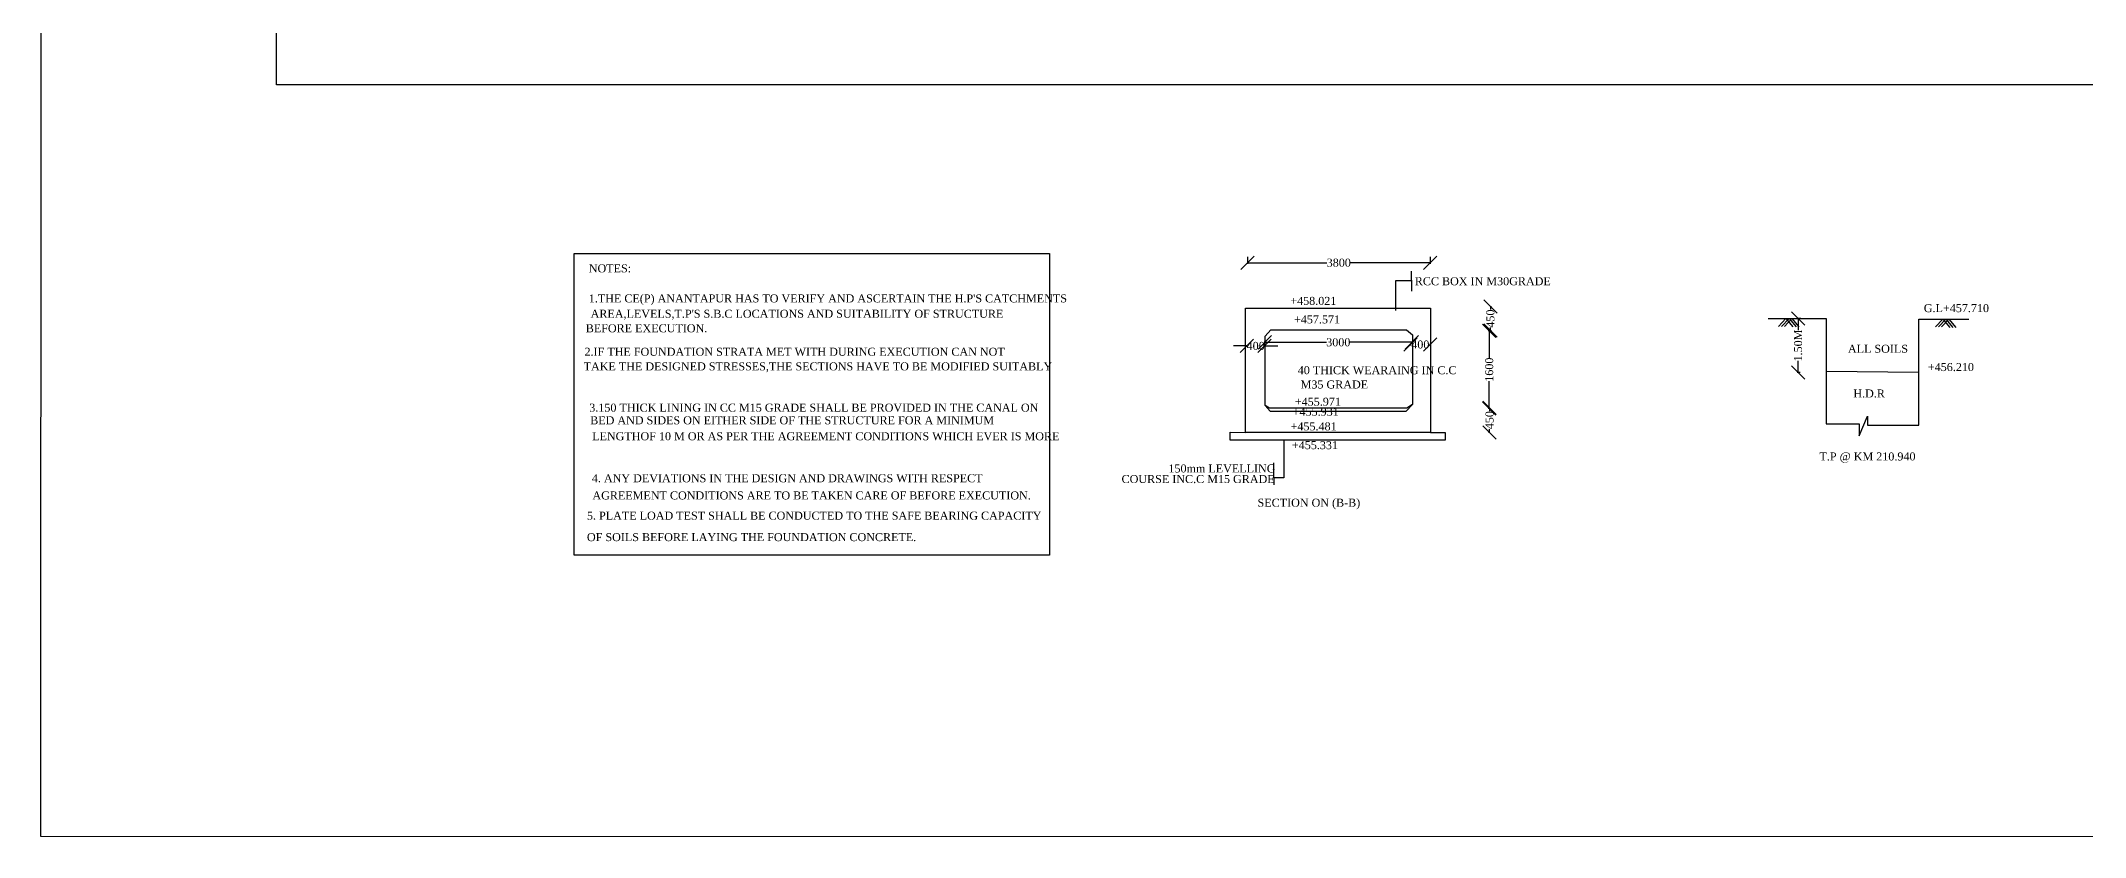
# Model space of a CAD drawing. Header units: metres. Extents: x 373 to 1010, y -4 to 431.
# Drawn here: x 373 to 756.2, y -3.7 to 145.5 of the extents above; entities that cross this region are included whole.
import ezdxf

# ---------------------------------------------------------------- set-up
doc = ezdxf.new("R2010")
doc.units = ezdxf.units.M
doc.header["$MEASUREMENT"] = 0
for name, color, linetype in [('DIMENSIONS', 255, 'Continuous'), ('DRAWING', 2, 'Continuous'), ('TEXT', 255, 'Continuous')]:
    doc.layers.add(name, color=color, linetype=linetype)
doc.styles.get("Standard").update_dxf_attribs({"font": 'times.ttf', "height": 1.5})
doc.dimstyles.get("Standard").update_dxf_attribs({"dimtxt": 1, "dimasz": 2.5, "dimexe": 0.18, "dimexo": 0.0625, "dimgap": 0.09, "dimtad": 0, "dimdec": 4, "dimzin": 0, "dimdsep": 46, "dimtxsty": 'Standard', "dimblk": 'OBLIQUE', "dimcen": 0, "dimadec": 0, "dimazin": 0, "dimtfac": 1, "dimtdec": 4, "dimtix": 1, "dimtofl": 0, "dimtmove": 2, "dimatfit": 0, "dimfxl": 1, "dimtolj": 1, "dimtzin": 0, "dimarcsym": 1})
picture_1 = doc.add_image_def('image1.jpg', size_in_pixel=(7220, 4926))

# ---------------------------------------------------------------- blocks, each defined once
blk = doc.blocks.new('_Oblique')
at = {"color": 0, "linetype": 'ByBlock', "lineweight": -2}
blk.add_line((-0.5, -0.5), (0.5, 0.5), dxfattribs=at)
blk = doc.blocks.new('*D44')
at = {"layer": 'Defpoints', "color": 0, "transparency": 16777216}
for p in [(599.18, 105.11), (633.39, 105.11), (633.39, 103.94)]:
    blk.add_point(p, dxfattribs=at)
at = {"layer": 'DIMENSIONS', "color": 0, "lineweight": -2, "transparency": 16777216}
for p, q in [((599.18, 105.04), (599.18, 103.76)), ((599.18, 103.94), (614.06, 103.94)), ((633.39, 103.94), (618.5, 103.94)), ((633.39, 105.04), (633.39, 103.76))]:
    blk.add_line(p, q, dxfattribs=at)
at = {"layer": 'DIMENSIONS', "color": 0, "lineweight": -2, "transparency": 16777216, "xscale": 2.5, "yscale": 2.5, "zscale": 2.5, "rotation": 180}
blk.add_blockref('_Oblique', (599.18, 103.94), dxfattribs=at)
at = {"layer": 'DIMENSIONS', "color": 0, "lineweight": -2, "transparency": 16777216, "xscale": 2.5, "yscale": 2.5, "zscale": 2.5}
blk.add_blockref('_Oblique', (633.39, 103.94), dxfattribs=at)
at = {"layer": 'DIMENSIONS', "color": 0, "transparency": 16777216, "insert": (616.28, 103.94), "char_height": 1.5, "attachment_point": 5}
blk.add_mtext('\\A1;3800', dxfattribs=at)
blk = doc.blocks.new('*D45')
at = {"layer": 'Defpoints', "color": 0, "transparency": 16777216}
for p in [(599.05, 88.47), (602.34, 88.47), (602.34, 88.34)]:
    blk.add_point(p, dxfattribs=at)
at = {"layer": 'DIMENSIONS', "color": 0, "lineweight": -2, "transparency": 16777216}
for p, q in [((599.05, 88.34), (596.55, 88.34)), ((599.05, 88.41), (599.05, 88.16)), ((602.34, 88.41), (602.34, 88.16)), ((602.34, 88.34), (604.84, 88.34))]:
    blk.add_line(p, q, dxfattribs=at)
at = {"layer": 'DIMENSIONS', "color": 0, "lineweight": -2, "transparency": 16777216, "xscale": 2.5, "yscale": 2.5, "zscale": 2.5}
blk.add_blockref('_Oblique', (599.05, 88.34), dxfattribs=at)
at = {"layer": 'DIMENSIONS', "color": 0, "lineweight": -2, "transparency": 16777216, "xscale": 2.5, "yscale": 2.5, "zscale": 2.5, "rotation": 180}
blk.add_blockref('_Oblique', (602.34, 88.34), dxfattribs=at)
at = {"layer": 'DIMENSIONS', "color": 0, "transparency": 16777216, "insert": (600.7, 88.34), "char_height": 1.5, "attachment_point": 5}
blk.add_mtext('\\A1;400', dxfattribs=at)
blk = doc.blocks.new('*D46')
at = {"layer": 'Defpoints', "color": 0, "transparency": 16777216}
for p in [(629.75, 88.75), (633.39, 88.75), (633.39, 88.61)]:
    blk.add_point(p, dxfattribs=at)
at = {"layer": 'DIMENSIONS', "color": 0, "lineweight": -2, "transparency": 16777216}
for p, q in [((629.75, 88.69), (629.75, 88.43)), ((629.75, 88.61), (629.87, 88.61)), ((633.39, 88.61), (633.26, 88.61)), ((633.39, 88.69), (633.39, 88.43))]:
    blk.add_line(p, q, dxfattribs=at)
at = {"layer": 'DIMENSIONS', "color": 0, "lineweight": -2, "transparency": 16777216, "xscale": 2.5, "yscale": 2.5, "zscale": 2.5, "rotation": 180}
blk.add_blockref('_Oblique', (629.75, 88.61), dxfattribs=at)
at = {"layer": 'DIMENSIONS', "color": 0, "lineweight": -2, "transparency": 16777216, "xscale": 2.5, "yscale": 2.5, "zscale": 2.5}
blk.add_blockref('_Oblique', (633.39, 88.61), dxfattribs=at)
at = {"layer": 'DIMENSIONS', "color": 0, "transparency": 16777216, "insert": (631.57, 88.61), "char_height": 1.5, "attachment_point": 5}
blk.add_mtext('\\A1;400', dxfattribs=at)
blk = doc.blocks.new('*D47')
at = {"layer": 'Defpoints', "color": 0, "transparency": 16777216}
for p in [(602.41, 88.41), (629.96, 89.02), (629.96, 88.83)]:
    blk.add_point(p, dxfattribs=at)
at = {"layer": 'DIMENSIONS', "color": 0, "lineweight": -2, "transparency": 16777216}
for p, q in [((602.41, 88.47), (602.41, 89.2)), ((602.41, 89.02), (613.97, 89.02)), ((629.96, 89.02), (618.41, 89.02)), ((629.96, 88.89), (629.96, 89.2))]:
    blk.add_line(p, q, dxfattribs=at)
at = {"layer": 'DIMENSIONS', "color": 0, "lineweight": -2, "transparency": 16777216, "xscale": 2.5, "yscale": 2.5, "zscale": 2.5, "rotation": 180}
blk.add_blockref('_Oblique', (602.41, 89.02), dxfattribs=at)
at = {"layer": 'DIMENSIONS', "color": 0, "lineweight": -2, "transparency": 16777216, "xscale": 2.5, "yscale": 2.5, "zscale": 2.5}
blk.add_blockref('_Oblique', (629.96, 89.02), dxfattribs=at)
at = {"layer": 'DIMENSIONS', "color": 0, "transparency": 16777216, "insert": (616.19, 89.02), "char_height": 1.5, "attachment_point": 5}
blk.add_mtext('\\A1;3000', dxfattribs=at)
blk = doc.blocks.new('*D52')
at = {"layer": 'Defpoints', "color": 0, "transparency": 16777216}
for p in [(702.99, 93.46), (702.4, 83.38), (702.81, 83.38)]:
    blk.add_point(p, dxfattribs=at)
at = {"layer": 'DRAWING', "color": 0, "lineweight": -2, "transparency": 16777216}
for p, q in [((702.93, 93.46), (702.22, 93.46)), ((702.4, 93.46), (702.4, 91.28)), ((702.4, 83.38), (702.4, 85.56)), ((702.75, 83.38), (702.22, 83.38))]:
    blk.add_line(p, q, dxfattribs=at)
at = {"layer": 'DRAWING', "color": 0, "lineweight": -2, "transparency": 16777216, "xscale": 2.5, "yscale": 2.5, "zscale": 2.5}
for p, rotation in [((702.4, 93.46), 90), ((702.4, 83.38), 270)]:
    blk.add_blockref('_Oblique', p, dxfattribs=dict(at, rotation=rotation))
at = {"layer": 'DRAWING', "color": 0, "transparency": 16777216, "insert": (702.4, 88.42), "char_height": 1.5, "attachment_point": 5, "rotation": 90}
blk.add_mtext('\\A1;1.50M', dxfattribs=at)
blk = doc.blocks.new('*D57')
at = {"layer": 'Defpoints', "color": 0, "transparency": 16777216}
for p in [(644.6, 95.72), (644.6, 91.22), (644.71, 91.22)]:
    blk.add_point(p, dxfattribs=at)
at = {"layer": 'DRAWING', "color": 0, "lineweight": -2, "transparency": 16777216}
for p, q in [((644.67, 95.72), (644.89, 95.72)), ((644.71, 95.72), (644.71, 95.16)), ((644.67, 91.22), (644.89, 91.22)), ((644.71, 91.22), (644.71, 91.78))]:
    blk.add_line(p, q, dxfattribs=at)
at = {"layer": 'DRAWING', "color": 0, "lineweight": -2, "transparency": 16777216, "xscale": 2.5, "yscale": 2.5, "zscale": 2.5}
for p, rotation in [((644.71, 95.72), 90), ((644.71, 91.22), 270)]:
    blk.add_blockref('_Oblique', p, dxfattribs=dict(at, rotation=rotation))
at = {"layer": 'DRAWING', "color": 0, "transparency": 16777216, "insert": (644.71, 93.47), "char_height": 1.5, "attachment_point": 5, "rotation": 90}
blk.add_mtext('\\A1;450', dxfattribs=at)
blk = doc.blocks.new('*D58')
at = {"layer": 'Defpoints', "color": 0, "transparency": 16777216}
for p in [(644.6, 91.16), (644.49, 76.64), (644.6, 76.64)]:
    blk.add_point(p, dxfattribs=at)
at = {"layer": 'DRAWING', "color": 0, "lineweight": -2, "transparency": 16777216}
for p, q in [((644.54, 91.16), (644.31, 91.16)), ((644.49, 91.16), (644.49, 86.04)), ((644.49, 76.64), (644.49, 81.76)), ((644.54, 76.64), (644.31, 76.64))]:
    blk.add_line(p, q, dxfattribs=at)
at = {"layer": 'DRAWING', "color": 0, "lineweight": -2, "transparency": 16777216, "xscale": 2.5, "yscale": 2.5, "zscale": 2.5}
for p, rotation in [((644.49, 91.16), 90), ((644.49, 76.64), 270)]:
    blk.add_blockref('_Oblique', p, dxfattribs=dict(at, rotation=rotation))
at = {"layer": 'DRAWING', "color": 0, "transparency": 16777216, "insert": (644.49, 83.9), "char_height": 1.5, "attachment_point": 5, "rotation": 90}
blk.add_mtext('\\A1;1600', dxfattribs=at)
blk = doc.blocks.new('*D59')
at = {"layer": 'Defpoints', "color": 0, "transparency": 16777216}
for p in [(644.6, 76.74), (644.55, 72.13), (644.6, 72.13)]:
    blk.add_point(p, dxfattribs=at)
at = {"layer": 'DRAWING', "color": 0, "lineweight": -2, "transparency": 16777216}
for p, q in [((644.54, 76.74), (644.37, 76.74)), ((644.55, 76.74), (644.55, 76.13)), ((644.54, 72.13), (644.37, 72.13)), ((644.55, 72.13), (644.55, 72.74))]:
    blk.add_line(p, q, dxfattribs=at)
at = {"layer": 'DRAWING', "color": 0, "lineweight": -2, "transparency": 16777216, "xscale": 2.5, "yscale": 2.5, "zscale": 2.5}
for p, rotation in [((644.55, 76.74), 90), ((644.55, 72.13), 270)]:
    blk.add_blockref('_Oblique', p, dxfattribs=dict(at, rotation=rotation))
at = {"layer": 'DRAWING', "color": 0, "transparency": 16777216, "insert": (644.55, 74.44), "char_height": 1.5, "attachment_point": 5, "rotation": 90}
blk.add_mtext('\\A1;450', dxfattribs=at)

msp = doc.modelspace()

# ---------------------------------------------------------------- linework, layer by layer
at = {"layer": 'DRAWING', "color": 7}
for points in [[(806.0272, 137.25688), (417.13822, 137.25688), (417.13822, 179.74332), (419.49448, 181.09473), (415.29985, 181.09473), (417.23865, 182.3988), (417.23865, 228.56812), (419.26933, 230.17344), (415.23012, 230.17544), (417.35642, 231.5961), (417.37647, 286.85272)], [(626.9979, 94.98207), (626.9979, 100.59952), (629.92742, 100.59952), (629.92742, 102.34612)], [(629.92742, 100.64672), (629.92742, 98.61689)], [(696.76234, 93.46207), (707.66728, 93.46207), (707.66728, 73.75366), (713.86138, 73.75366), (713.86138, 71.52125), (715.40455, 75.19413), (715.40455, 73.48617), (725.03487, 73.48617), (725.03487, 93.38099), (734.39155, 93.38099)], [(698.69546, 92.01093), (700.07902, 93.46207), (701.39028, 91.894)], [(699.304, 92.01093), (700.68756, 93.46207), (701.99882, 91.894)], [(699.81112, 92.01093), (701.19468, 93.46207), (702.50594, 91.894)], [(728.13146, 91.92985), (729.51503, 93.38099), (730.82629, 91.81292)], [(728.70321, 91.92985), (730.08677, 93.38099), (731.39804, 91.81292)], [(729.25862, 91.92985), (730.64218, 93.38099), (731.95345, 91.81292)], [(603.5214, 91.35831), (628.97401, 91.35831), (630.07065, 90.41248), (630.07065, 77.35405), (629.03162, 76.71478), (603.26523, 76.71478), (602.50538, 77.17255), (602.50538, 90.16757), (603.5214, 91.35831)], [(707.66728, 83.60787), (725.03487, 83.43358)], [(602.50538, 77.17255), (603.42143, 76.12727), (628.93458, 76.12727), (630.07065, 77.35405)], [(633.49714, 72.13257), (636.25141, 72.13257), (636.25141, 70.7175), (595.898, 70.7175), (595.898, 72.00497), (595.898, 72.2162), (598.81391, 72.13257)], [(605.96212, 70.76984), (605.96212, 63.60954), (604.07879, 63.60954), (604.07879, 66.43185)], [(604.07879, 63.66181), (604.07879, 62.30292)]]:
    msp.add_lwpolyline(points, dxfattribs=at)
for points in [[(472.92743, 105.69379), (562.02483, 105.69379), (562.02483, 49.16828), (472.92743, 49.16828)], [(598.81391, 95.40733), (633.49714, 95.40733), (633.49714, 72.13257), (598.81391, 72.13257)]]:
    msp.add_lwpolyline(points, close=True, dxfattribs=at)

# ---------------------------------------------------------------- texts
at = {"layer": 'TEXT', "color": 7}
for s, p in [('NOTES:   ', (475.67193, 102.13134)), ('RCC BOX IN M30GRADE', (630.53428, 99.71773)), ("1.THE CE(P) ANANTAPUR HAS TO VERIFY AND ASCERTAIN THE H.P'S CATCHMENTS ", (475.67193, 96.50188)), ('+458.021', (607.18931, 96.0378)), ('G.L+457.710', (725.9584, 94.67806)), (' BEFORE EXECUTION. ', (474.53848, 90.90289)), ("AREA,LEVELS,T.P'S S.B.C LOCATIONS AND SUITABILITY OF STRUCTURE", (476.01692, 93.6297)), ('+457.571', (607.88395, 92.5679)), ('ALL SOILS', (711.73213, 87.0641)), ('TAKE THE DESIGNED STRESSES,THE SECTIONS HAVE TO BE MODIFIED SUITABLY', (474.70556, 83.76564)), ('2.IF THE FOUNDATION STRATA MET WITH DURING EXECUTION CAN NOT ', (474.86695, 86.50672)), ('40 THICK WEARAING IN C.C', (608.58193, 83.0479)), ('+456.210', (726.72052, 83.63782)), ('M35 GRADE', (609.12772, 80.37112)), ('3.150 THICK LINING IN CC M15 GRADE SHALL BE PROVIDED IN THE CANAL ON ', (475.76151, 76.03166)), ('+455.931', (607.6392, 75.2654)), ('+455.971', (608.03614, 77.14906)), ('H.D.R', (712.74829, 78.68875)), ('BED AND SIDES ON EITHER SIDE OF THE STRUCTURE FOR A MINIMUM ', (475.93755, 73.66042)), ('+455.481', (607.24194, 72.52242)), ('LENGTHOF 10 M OR AS PER THE AGREEMENT CONDITIONS WHICH EVER IS MORE', (476.30197, 70.67499)), ('+455.331', (607.49002, 69.00295)), ('150mm LEVELLING', (584.34425, 64.63655)), ('T.P @ KM 210.940', (706.39728, 66.88711)), ('4. ANY DEVIATIONS IN THE DESIGN AND DRAWINGS WITH RESPECT', (476.24623, 62.79999)), ('COURSE INC.C M15 GRADE', (575.56199, 62.65375)), (' AGREEMENT CONDITIONS ARE TO BE TAKEN CARE OF BEFORE EXECUTION. ', (475.78624, 59.58315)), ('SECTION ON (B-B)', (601.0492, 58.2197)), ('5. PLATE LOAD TEST SHALL BE CONDUCTED TO THE SAFE BEARING CAPACITY   ', (475.32625, 55.79189)), ('OF SOILS BEFORE LAYING THE FOUNDATION CONCRETE.', (475.32625, 51.77084))]:
    msp.add_text(s, height=1.5, dxfattribs=at).set_placement(p)

# ---------------------------------------------------------------- dimensions: what is measured, and where the dimension line sits
at = {"layer": 'DIMENSIONS', "color": 7}
for base, p1, p2, text, picture, middle in [((633.38549, 103.9395), (599.18105, 105.10601), (633.38549, 105.10601), '3800', '*D44', (616.28327, 103.9395)), ((602.34416, 88.33682), (599.04735, 88.47406), (602.34416, 88.47406), '400', '*D45', (600.69576, 88.33682)), ((629.96468, 89.02301), (602.41278, 88.40544), (629.96468, 88.82705), '3000', '*D47', (616.18873, 89.02301)), ((633.38916, 88.6113), (629.74893, 88.74853), (633.38916, 88.74853), '400', '*D46', (631.56904, 88.6113))]:
    dim = msp.add_linear_dim(base=base, p1=p1, p2=p2, text=text, dimstyle='Standard', dxfattribs=at)
    dim.commit()
    dim.dimension.update_dxf_attribs({"geometry": picture, "text_midpoint": middle})
at = {"layer": 'DRAWING', "color": 7}
for base, p1, p2, text, picture, middle in [((644.71215, 91.21815), (644.60351, 95.72254), (644.60351, 91.21815), '450', '*D57', (644.71215, 93.47035)), ((644.49458, 76.63568), (644.60351, 91.16388), (644.60351, 76.63568), '1600', '*D58', (644.49458, 83.89978)), ((702.4014, 83.38111), (702.99075, 93.46207), (702.81395, 83.38111), '1.50M', '*D52', (702.4014, 88.42159)), ((644.5489, 72.13128), (644.60322, 76.74422), (644.60322, 72.13128), '450', '*D59', (644.5489, 74.43775))]:
    dim = msp.add_linear_dim(base=base, p1=p1, p2=p2, angle=90, text=text, dimstyle='Standard', dxfattribs=at)
    dim.commit()
    dim.dimension.update_dxf_attribs({"geometry": picture, "text_midpoint": middle})

# ---------------------------------------------------------------- pictures from other files: only their frames are drawn
at = {"color": 7}
image = msp.add_image(picture_1, insert=(372.95221, -3.57299), size_in_units=(636.71037, 434.40932), rotation=-0.0106721, dxfattribs=dict(at, brightness=30, contrast=30, fade=40))
image.dxf.flags = 7

doc.saveas('drawing.dxf')
